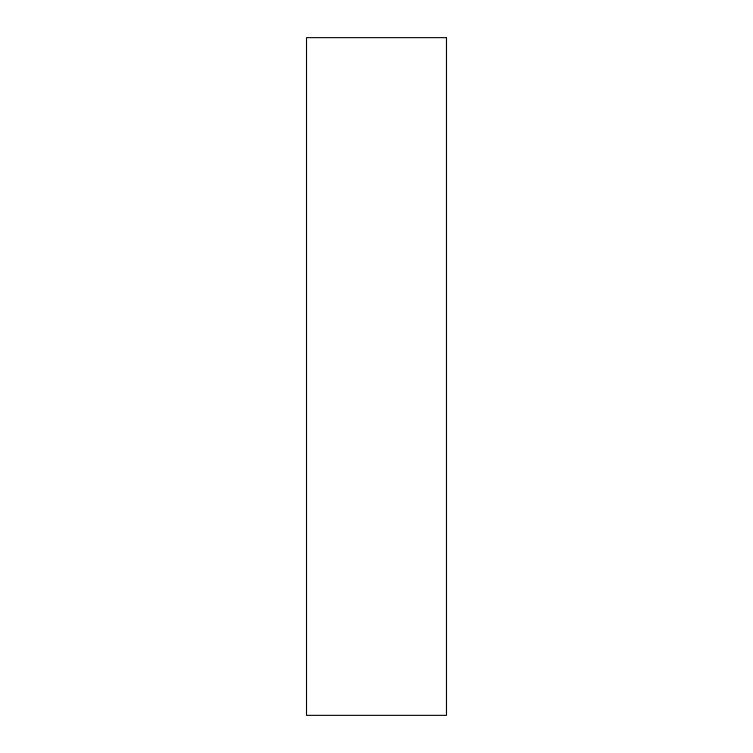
<?xml version="1.0" encoding="UTF-8"?>
<svg xmlns="http://www.w3.org/2000/svg" width="753" height="753" viewBox="0 0 753 753"><rect width="100%" height="100%" fill="white"/><g stroke="black" fill="none" stroke-linecap="round" stroke-linejoin="round"><path stroke-width="1.13" d="M446.482 37.65L306.518 37.65L306.518 715.35L446.482 715.35L446.482 37.65"/></g></svg>
